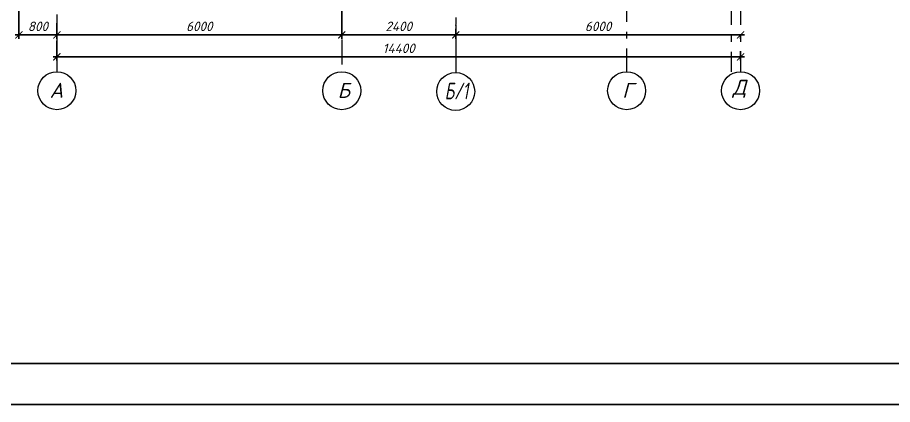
# Model space of a CAD drawing. Header units: millimetres. Extents: x -6419137 to 687965, y -598396 to 179722.
# Drawn here: x 597668 to 616098, y 70101 to 78258 of the extents above; entities that cross this region are included whole.
import ezdxf
from ezdxf.enums import TextEntityAlignment as Align

# ---------------------------------------------------------------- set-up
doc = ezdxf.new("R2010")
doc.units = ezdxf.units.MM
doc.header["$MEASUREMENT"] = 0
doc.linetypes.add('Штрихштриховая', pattern=[10936.110735, 5291.666508, -2116.666555, 1411.111116, -2116.666555])
doc.layers.add('оси', color=7, linetype='Continuous')
doc.layers.add('размеры', color=7, linetype='Continuous')
for name, color, linetype, lineweight in [('оси_Ном._пера__96', 7, 'Continuous', 5), ('оси_Ном._пера__97', 7, 'Continuous', 20), ('размеры_Ном._пера__96', 7, 'Continuous', 5)]:
    doc.layers.add(name, color=color, linetype=linetype, lineweight=lineweight)
doc.styles.get("Standard").update_dxf_attribs({"font": 'isocpeui.ttf'})
doc.styles.add('СГЕНЕРИР_СТИЛЬ_1', font='gost_2_304-81_type.ttf')
doc.dimstyles.new('STEP', dxfattribs={"dimtxt": 200, "dimasz": 150, "dimexe": 80, "dimexo": 80, "dimgap": 80, "dimtad": 1, "dimdec": 0, "dimzin": 0, "dimdsep": 46, "dimtxsty": 'Standard', "dimblk": 'ARCHTICK', "dimcen": 150, "dimdle": 80, "dimadec": 0, "dimazin": 0, "dimtfac": 1, "dimtdec": 0, "dimtofl": 0, "dimtmove": 1, "dimatfit": 3, "dimfxl": 1, "dimtolj": 1, "dimtzin": 0, "dimarcsym": 0})

# ---------------------------------------------------------------- blocks, each defined once
blk = doc.blocks.new('_ArchTick')
at = {"color": 0, "linetype": 'ByBlock', "const_width": 0.15}
blk.add_lwpolyline([(-0.5, -0.5), (0.5, 0.5)], dxfattribs=at)
blk = doc.blocks.new('*D806')
at = {"layer": 'Defpoints', "color": 0, "transparency": 16777216}
for p in [(598498, 78129), (604498, 78064), (604498, 77891)]:
    blk.add_point(p, dxfattribs=at)
at = {"layer": 'размеры', "color": 0, "lineweight": -2, "transparency": 16777216}
for p, q in [((598498, 78049), (598498, 77811)), ((604498, 77984), (604498, 77811)), ((598418, 77891), (604578, 77891))]:
    blk.add_line(p, q, dxfattribs=at)
at = {"layer": 'размеры', "color": 0, "lineweight": -2, "transparency": 16777216, "xscale": 150, "yscale": 150, "zscale": 150, "rotation": 180}
blk.add_blockref('_ArchTick', (598498, 77891), dxfattribs=at)
at = {"layer": 'размеры', "color": 0, "lineweight": -2, "transparency": 16777216, "xscale": 150, "yscale": 150, "zscale": 150}
blk.add_blockref('_ArchTick', (604498, 77891), dxfattribs=at)
at = {"layer": 'размеры', "color": 0, "transparency": 16777216, "insert": (601498, 78071), "char_height": 200, "attachment_point": 5}
blk.add_mtext('\\A1;6000', dxfattribs=at)
blk = doc.blocks.new('*D807')
at = {"layer": 'Defpoints', "color": 0, "transparency": 16777216}
for p in [(606898, 78098), (612898, 77956), (612898, 77891)]:
    blk.add_point(p, dxfattribs=at)
at = {"layer": 'размеры', "color": 0, "lineweight": -2, "transparency": 16777216}
for p, q in [((606898, 78018), (606898, 77811)), ((606818, 77891), (612978, 77891)), ((612898, 77876), (612898, 77811))]:
    blk.add_line(p, q, dxfattribs=at)
at = {"layer": 'размеры', "color": 0, "lineweight": -2, "transparency": 16777216, "xscale": 150, "yscale": 150, "zscale": 150, "rotation": 180}
blk.add_blockref('_ArchTick', (606898, 77891), dxfattribs=at)
at = {"layer": 'размеры', "color": 0, "lineweight": -2, "transparency": 16777216, "xscale": 150, "yscale": 150, "zscale": 150}
blk.add_blockref('_ArchTick', (612898, 77891), dxfattribs=at)
at = {"layer": 'размеры', "color": 0, "transparency": 16777216, "insert": (609898, 78071), "char_height": 200, "attachment_point": 5}
blk.add_mtext('\\A1;6000', dxfattribs=at)
blk = doc.blocks.new('*D808')
at = {"layer": 'Defpoints', "color": 0, "transparency": 16777216}
for p in [(598498, 77848), (612898, 77629), (612898, 77428)]:
    blk.add_point(p, dxfattribs=at)
at = {"layer": 'размеры', "color": 0, "lineweight": -2, "transparency": 16777216}
for p, q in [((598498, 77768), (598498, 77348)), ((598418, 77428), (612978, 77428)), ((612898, 77549), (612898, 77348))]:
    blk.add_line(p, q, dxfattribs=at)
at = {"layer": 'размеры', "color": 0, "lineweight": -2, "transparency": 16777216, "xscale": 150, "yscale": 150, "zscale": 150, "rotation": 180}
blk.add_blockref('_ArchTick', (598498, 77428), dxfattribs=at)
at = {"layer": 'размеры', "color": 0, "lineweight": -2, "transparency": 16777216, "xscale": 150, "yscale": 150, "zscale": 150}
blk.add_blockref('_ArchTick', (612898, 77428), dxfattribs=at)
at = {"layer": 'размеры', "color": 0, "transparency": 16777216, "insert": (605698, 77608), "char_height": 200, "attachment_point": 5}
blk.add_mtext('\\A1;14400', dxfattribs=at)
blk = doc.blocks.new('*D810')
at = {"layer": 'Defpoints', "color": 0, "transparency": 16777216}
for p in [(604498, 78574), (606898, 77891), (606898, 77782)]:
    blk.add_point(p, dxfattribs=at)
at = {"layer": 'размеры', "color": 0, "lineweight": -2, "transparency": 16777216}
for p, q in [((604498, 78494), (604498, 77811)), ((606898, 77862), (606898, 77971)), ((604418, 77891), (606978, 77891))]:
    blk.add_line(p, q, dxfattribs=at)
at = {"layer": 'размеры', "color": 0, "lineweight": -2, "transparency": 16777216, "xscale": 150, "yscale": 150, "zscale": 150, "rotation": 180}
blk.add_blockref('_ArchTick', (604498, 77891), dxfattribs=at)
at = {"layer": 'размеры', "color": 0, "lineweight": -2, "transparency": 16777216, "xscale": 150, "yscale": 150, "zscale": 150}
blk.add_blockref('_ArchTick', (606898, 77891), dxfattribs=at)
at = {"layer": 'размеры', "color": 0, "transparency": 16777216, "insert": (605698, 78071), "char_height": 200, "attachment_point": 5}
blk.add_mtext('\\A1;2400', dxfattribs=at)
blk = doc.blocks.new('Стандартный маркер сетки[17]_3', base_point=(114347, 2540))
at = {"layer": 'оси_Ном._пера__96', "linetype": 'Штрихштриховая', "ltscale": 0.1}
blk.add_line((114347, 8602), (114347, -2142), dxfattribs=at)
at = {"layer": 'оси_Ном._пера__96', "linetype": 'Штрихштриховая'}
blk.add_line((114347, -2142), (114347, -3142), dxfattribs=at)
blk.add_point((114347, -2142), dxfattribs=at)
blk.add_point((114347, -2142), dxfattribs=at)
at = {"layer": 'оси_Ном._пера__97', "linetype": 'Continuous'}
blk.add_circle((114347, -3542), 400, dxfattribs=at)
at = {"layer": 'оси_Ном._пера__96', "style": 'СГЕНЕРИР_СТИЛЬ_1'}
blk.add_attdef('AC_MarkerText_1', text='', height=350, rotation=360, dxfattribs=at).set_placement((114208, -3812), align=Align.BOTTOM_LEFT)
blk = doc.blocks.new('*D801')
at = {"layer": 'Defpoints', "color": 0, "transparency": 16777216}
for p in [(597698, 81521), (598498, 78221), (598498, 77891)]:
    blk.add_point(p, dxfattribs=at)
at = {"layer": 'размеры', "color": 0, "lineweight": -2, "transparency": 16777216}
for p, q in [((597698, 81441), (597698, 77811)), ((598498, 78141), (598498, 77811)), ((597618, 77891), (598578, 77891))]:
    blk.add_line(p, q, dxfattribs=at)
at = {"layer": 'размеры', "color": 0, "lineweight": -2, "transparency": 16777216, "xscale": 150, "yscale": 150, "zscale": 150, "rotation": 180}
blk.add_blockref('_ArchTick', (597698, 77891), dxfattribs=at)
at = {"layer": 'размеры', "color": 0, "lineweight": -2, "transparency": 16777216, "xscale": 150, "yscale": 150, "zscale": 150}
blk.add_blockref('_ArchTick', (598498, 77891), dxfattribs=at)
at = {"layer": 'размеры', "color": 0, "transparency": 16777216, "insert": (598098, 78071), "char_height": 200, "attachment_point": 5}
blk.add_mtext('\\A1;800', dxfattribs=at)

msp = doc.modelspace()

# ---------------------------------------------------------------- linework, layer by layer
at = {"layer": 'оси_Ном._пера__96', "color": 172, "linetype": 'Штрихштриховая', "ltscale": 0.1}
for p, q in [((610498.1, 94008.1), (610498.1, 77114.5)), ((612698.1, 93939.8), (612698.1, 77114.5)), ((612898.1, 93939.8), (612898.1, 77114.5)), ((604498.1, 93106.7), (604498.1, 77114.5)), ((598498.1, 91444.4), (598498.1, 77862.1))]:
    msp.add_line(p, q, dxfattribs=at)
at = {"layer": 'оси_Ном._пера__96', "linetype": 'Штрихштриховая'}
msp.add_line((598498.1, 78141), (598498.1, 77114.5), dxfattribs=at)
at = {"layer": 'оси_Ном._пера__97', "linetype": 'Continuous'}
for centre in [(598498.1, 76714.5), (604498.1, 76714.5), (604498.1, 76714.5), (610498.1, 76714.5), (610498.1, 76714.5), (612898.1, 76714.5), (612898.1, 76714.5)]:
    msp.add_circle(centre, 400, dxfattribs=at)
at = {"layer": 'размеры_Ном._пера__96', "color": 6, "lineweight": 30}
for points in [[(158705.3, 167372.2), (687965.5, 167372.2), (687965.5, 70101), (158705.3, 70101)], [(159572.2, 166505.3), (687098.6, 166505.3), (687098.6, 70967.9), (159572.2, 70967.9)]]:
    msp.add_lwpolyline(points, close=True, dxfattribs=at)

# ---------------------------------------------------------------- block references
at = {"layer": 'оси', "color": 251, "linetype": 'Continuous', "lineweight": 13}
ref = msp.add_blockref('Стандартный маркер сетки[17]_3', (606898.1, 82779.8), dxfattribs=at)
ref.add_attrib('AC_MarkerText_1', '  Б/1', dxfattribs={"layer": 'оси_Ном._пера__96', "color": 7, "linetype": 'Continuous', "lineweight": 13, "height": 350, "rotation": 360, "width": 0.7}).set_placement((606759, 76428.5), align=Align.BOTTOM_CENTER)

# ---------------------------------------------------------------- texts
at = {"layer": 'оси', "color": 251, "linetype": 'Continuous', "lineweight": 13, "char_height": 316.8, "attachment_point": 7}
for s, insert in [('А', (598345.4, 76563.5)), ('Б', (604410.7, 76563.5)), ('Г', (610405.8, 76563.5)), ('Д', (612730.4, 76563.5))]:
    msp.add_mtext(s, dxfattribs=dict(at, insert=insert))

# ---------------------------------------------------------------- dimensions: what is measured, and where the dimension line sits
at = {"layer": 'размеры'}
for base, p1, p2, picture, middle in [((598498.1, 77891), (597698.1, 81520.8), (598498.1, 78221), '*D801', (598098.1, 78071)), ((604498.1, 77891), (598498.1, 78129), (604498.1, 78064.4), '*D806', (601498.1, 78071)), ((612898.1, 77891), (606898.1, 78098.2), (612898.1, 77955.8), '*D807', (609898.1, 78071)), ((612898.1, 77428.2), (598498.1, 77848.1), (612898.1, 77629), '*D808', (605698.1, 77608.2))]:
    dim = msp.add_linear_dim(base=base, p1=p1, p2=p2, dimstyle='STEP', dxfattribs=at)
    dim.commit()
    dim.dimension.update_dxf_attribs({"geometry": picture, "text_midpoint": middle})
dim = msp.add_linear_dim(base=(606898.1, 77891), p1=(604498.1, 78574.4), p2=(606898.1, 77782), dimstyle='STEP', dxfattribs=at)
dim.commit()
dim.dimension.update_dxf_attribs({"geometry": '*D810', "text_midpoint": (605698.1, 77891), "dimtype": 160})

doc.saveas('drawing.dxf')
